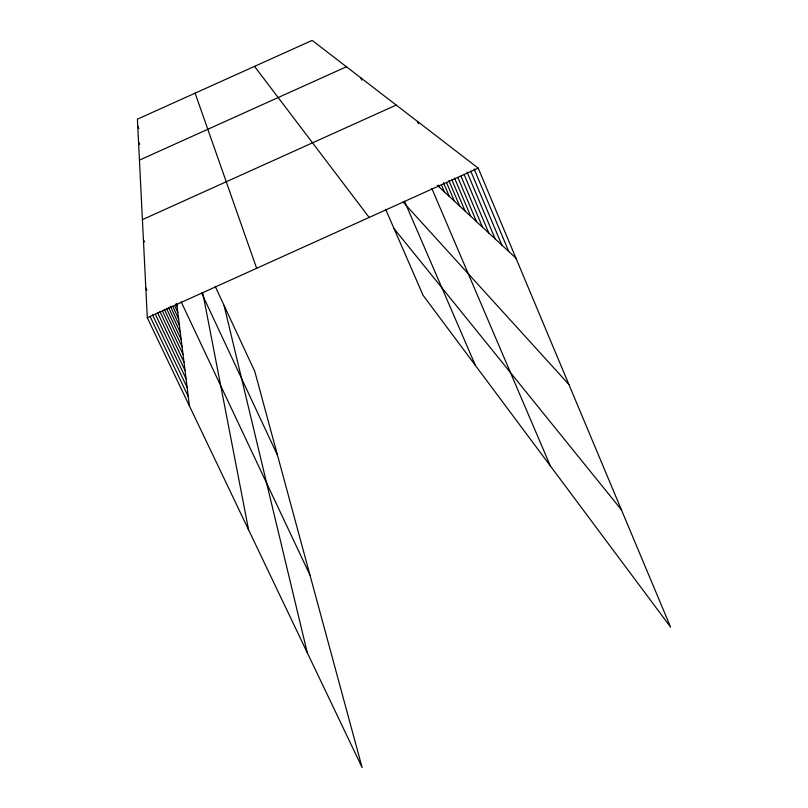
<?xml version="1.0" encoding="UTF-8"?>
<svg xmlns="http://www.w3.org/2000/svg" width="808" height="808" viewBox="0 0 808 808"><rect width="100%" height="100%" fill="white"/><g stroke="black" fill="none" stroke-linecap="round" stroke-linejoin="round"><path stroke-width="1.21" d="M215.201 286.375L254.793 371.448L362.136 767.6L147.298 317.726L478.215 168.145L670.6 627.139L423.059 295.274L385.658 209.322M139.441 160.125L346.42 66.761M142.41 219.624L396.203 105.06M478.215 168.145L312.141 40.4L137.4 119.17L147.298 317.726M437.269 185.315L515.938 258.136M403.101 202.04L568.903 384.497M394.041 228.603L621.453 509.878M254.52 66.377L369.165 217.443M159.923 311.615L184.012 362.287M145.814 288.001L146.894 290.254M157.631 312.837L185.012 370.407M155.328 314.282L186.062 378.811M152.49 314.817L187.143 387.527M150.126 316.635L188.264 396.566M170.306 306.212L179.447 325.533M168.458 307.414L180.305 332.411M166.63 308.818L181.184 339.511M164.276 309.292L182.093 346.854M162.469 311.131L183.032 354.439M181.174 301.859L309.959 575.043M175.972 303.869L177.043 306.151M143.4 239.592L144.481 241.865M174.599 305.586L177.821 312.413M172.71 306.363L178.629 318.867M201.576 292.951L277.498 455.247M137.754 126.311L138.814 128.563M138.542 142.056L139.592 144.309M404.495 201.222L475.457 365.519M360.843 77.861L361.832 80.164M431.866 188.547L550.329 465.903M417.403 121.362L418.392 123.675M443.441 182.608L449.329 196.475M441.441 184.961L444.39 191.9M438.613 185.153L439.592 187.466M454.571 178.073L470.741 216.292M451.894 179.871L465.125 211.1M448.905 180.638L459.691 206.07M446.582 182.709L454.429 201.202M464.034 174.326L488.759 232.977M460.954 176.063L482.548 227.22M457.914 177.578L476.548 221.665M474.104 168.912L508.767 251.49M470.7 170.973L501.859 245.097M467.024 172.013L495.193 238.926M195.112 93.162L256.651 268.296M224.079 305.454L307.262 652.682M202.727 292.617L248.581 529.806M176.74 303.717L189.425 405.939"/></g></svg>
